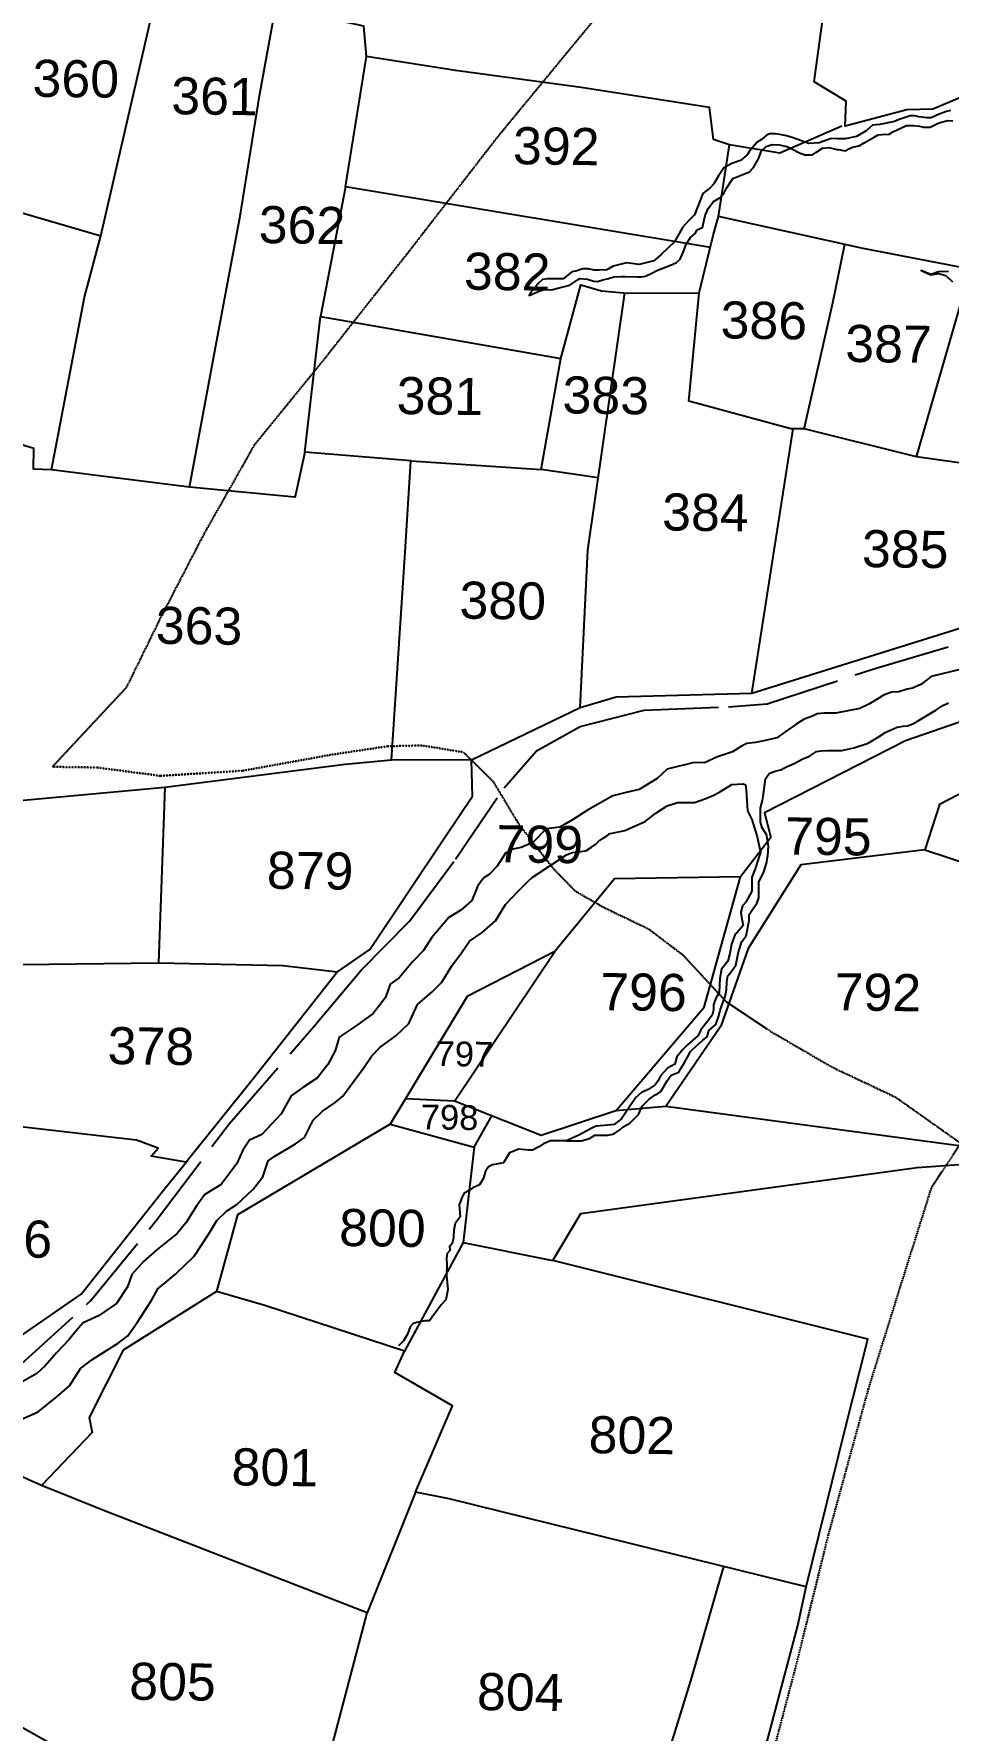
# Model space of a CAD drawing. Header units: inches. Extents: x 304037 to 460575, y 1453943 to 1639883.
# Drawn here: x 342680 to 343288, y 1596518 to 1597647 of the extents above; entities that cross this region are included whole.
import ezdxf

# ---------------------------------------------------------------- set-up
doc = ezdxf.new("R2010")
doc.units = ezdxf.units.IN
doc.header["$MEASUREMENT"] = 0
doc.linetypes.add('ACAD_ISO02W100', pattern=[15, 12, -3])
doc.linetypes.add('ACAD_ISO07W100', pattern=[3, 0, -3])
for name, color, linetype in [('CARTTRACK', 30, 'ACAD_ISO02W100'), ('NALA', 4, 'Continuous'), ('SURVEY_BND', 7, 'Continuous'), ('SURVEY_NO', 7, 'Continuous'), ('VILLAGE_AREA', 1, 'Continuous')]:
    doc.layers.add(name, color=color, linetype=linetype)
doc.layers.add('FOOTPATH', color=150, linetype='ACAD_ISO07W100', lineweight=30)
doc.styles.get("Standard").update_dxf_attribs({"font": 'arial.ttf'})

# ---------------------------------------------------------------- blocks, each defined once
blk = doc.blocks.new('KANUPURUPALLE')
at = {"layer": 'CARTTRACK'}
blk.add_lwpolyline([(-397.03, 13.54), (-390.9, 38.13), (-388.75, 49.88), (-387.05, 56.25), (-388.09, 63.55), (-376.79, 73.13), (-365.2, 84), (-354.79, 97.12), (-343.19, 112.94), (-329.68, 128.82), (-322.15, 138.06), (-314.47, 146.1), (-307.17, 156.2), (-299.48, 167.82), (-294.31, 173.87), (-287.3, 177.92), (-276.97, 180.72), (-263.35, 181.42), (-257.15, 182.01), (-239.44, 188.06), (-224.13, 192.8)], dxfattribs=at)
at = {"layer": 'FOOTPATH', "ltscale": 0.001}
for points in [[(-224.88, 111.38), (-235.49, 118.68), (-245.83, 123.39), (-255.8, 129.01), (-263.06, 133.72), (-270.13, 141.15), (-275.76, 145.31), (-283.19, 148.76), (-287.73, 151.29), (-291.36, 154.92), (-296.94, 161.89), (-301.22, 168.81), (-306.11, 173.5), (-312.83, 174.51), (-318.33, 174.31), (-327.1, 172.88), (-341.77, 170.03), (-355.02, 169.02), (-365.41, 170.24), (-372.54, 170.24), (-360.72, 183.27), (-355.22, 194.87), (-348.49, 208.3), (-340.55, 222.75), (-329.52, 236.68), (-316.07, 254.26), (-302.02, 272.93), (-289.27, 288.85), (-271.66, 310.73)], [(-254.52, 9.88), (-250.27, 26.94), (-245.39, 47.89), (-239.24, 71.55), (-234.82, 86.43), (-229.48, 104.22), (-223.16, 114.06), (-221.9, 119.33), (-218.46, 125.35), (-216.45, 132.16), (-214.09, 144.5), (-214.78, 147.38), (-214.78, 151.64), (-213.17, 156.14), (-208.1, 165.98), (-206.14, 173.49), (-205.22, 176.24), (-204.82, 179.02), (-203.5, 186.72), (-203.34, 189.84), (-201.74, 199.37)]]:
    blk.add_lwpolyline(points, dxfattribs=at)
at = {"layer": 'NALA'}
for points in [[(-228.76, 278.3), (-229.42, 278.12), (-230.62, 277.68), (-231.9, 277.09), (-232.59, 277.05), (-233.87, 277.19), (-234.56, 277.33), (-235.29, 277.36), (-237.05, 276.71), (-237.81, 276.4), (-240.19, 275.88), (-241.36, 275.78), (-242.36, 274.81), (-243.95, 273.88), (-245.75, 273.5), (-247.06, 273.47), (-248.03, 273.5), (-249.96, 272.78), (-251.62, 272.67), (-254.16, 273.52), (-255.26, 273.83), (-256.33, 274.04), (-257.06, 274.14), (-257.99, 274.14), (-258.51, 273.87), (-259.3, 273.21), (-259.99, 272.73), (-261.17, 271.28), (-261.55, 270.66), (-262.62, 269.73), (-264, 269.25), (-265.28, 268.52), (-266.17, 267.21), (-266.9, 265.9), (-267.49, 265.28), (-268.66, 264.35), (-269.94, 260.85), (-270.87, 259.92), (-271.87, 258.82), (-273.12, 256.47), (-275.26, 254.37), (-276.43, 253.33), (-278.79, 252.73), (-280.83, 252.97), (-282.97, 252.39), (-283.97, 251.77), (-285.21, 251.73), (-286.04, 251.73), (-286.97, 251.9), (-287.87, 251.9), (-288.98, 251.52), (-289.67, 251.39), (-291.01, 250.25), (-293.05, 250.21), (-293.54, 250.21), (-294.36, 250.08), (-295.09, 249.45), (-295.5, 248.83), (-296.33, 247.83), (-296.47, 247.49), (-294.78, 248.25), (-294.02, 248.49), (-292.91, 248.42), (-291.64, 248.76), (-289.94, 249.25), (-288.63, 250.14), (-288.36, 250.35), (-287.11, 250.25), (-286.08, 249.94), (-285.49, 249.9), (-284.63, 250.14), (-283.73, 250.39), (-282.87, 250.7), (-281.62, 250.73), (-281, 250.73), (-279.07, 250.73), (-278.38, 250.73), (-277.75, 250.87), (-276.58, 251.39), (-275.92, 251.8), (-274.96, 252.18), (-273.44, 252.77), (-272.75, 253.14), (-272.16, 253.7), (-271.53, 255.19), (-271.25, 256.12), (-270.56, 257.22), (-269.8, 257.84), (-269.49, 258.43), (-268.62, 258.85), (-268.24, 260.81), (-267.76, 261.95), (-266.9, 263.09), (-265.86, 263.68), (-265.21, 264.47), (-264.83, 265.23), (-263.85, 266.83), (-262.5, 267.38), (-261.12, 267.94), (-260.5, 268.63), (-259.74, 270.04), (-259.25, 271.35), (-258.53, 272.07), (-257.53, 272.39), (-256.39, 272.39), (-255.18, 272.11), (-254.35, 271.76), (-253.11, 271.14), (-252.21, 270.8), (-251.8, 270.8), (-251, 270.83), (-250.48, 271.21), (-249.38, 271.94), (-248.38, 272.04), (-247.1, 271.76), (-246.79, 271.76), (-245.75, 271.56), (-245.34, 271.76), (-244.54, 272.18), (-243.47, 272.39), (-242.78, 272.8), (-241.09, 273.83), (-240.44, 274.18), (-239.78, 274.28), (-238.67, 274.35), (-238.05, 274.73), (-235.87, 275.79), (-234.73, 275.79), (-233.76, 275.72), (-233.1, 275.55), (-232.03, 275.58), (-230.76, 276.2), (-229.27, 276.65), (-228.41, 276.65)], [(-228.78, 252.28), (-230.37, 252.21), (-231.58, 251.76), (-233.17, 252.38), (-231.58, 251.69), (-230.3, 251.93), (-229.2, 251.62), (-228.06, 250.62)], [(-225.77, 188.02), (-230.67, 186.78), (-232.31, 185.45), (-233.66, 184.83), (-234.52, 184.69), (-235.87, 184.24), (-236.97, 184.14), (-238.35, 183.62), (-239.11, 183.17), (-240.67, 182.17), (-242.12, 181.45), (-245.98, 180.62), (-247.95, 180.62), (-249.02, 180.51), (-249.78, 180.1), (-251.13, 179.62), (-252.41, 178.76), (-255.46, 176.5), (-257.6, 175.99), (-258.94, 175.71), (-260.33, 175.54), (-261.19, 175.09), (-262.64, 174.16), (-265.02, 173.3), (-267.13, 172.33), (-268.78, 172.33), (-273.12, 171.21), (-274.75, 169.66), (-277.61, 167.86), (-279.75, 167.35), (-281.89, 166.76), (-285.93, 164.41), (-288.35, 162.79), (-290.39, 161.62), (-292.6, 161.31), (-294.72, 159.06), (-296.57, 158.24), (-297.94, 157.92), (-299.08, 157.26), (-300.39, 155.14), (-301.65, 153.83), (-302.52, 153.23), (-302.96, 152.69), (-303.56, 151.81), (-304.43, 149.58), (-306.17, 147.95), (-308.14, 146.75), (-310.81, 143.48), (-312.13, 141.37), (-313.87, 139.52), (-316, 136.9), (-317.47, 135.87), (-318.18, 133.69), (-320.15, 131.07), (-323.2, 128.84), (-325.6, 127.2), (-326.22, 124.98), (-327.36, 122.75), (-329, 120.57), (-331.34, 118.94), (-333.2, 117.57), (-334.78, 114.63), (-337.89, 111.25), (-339.85, 110.33), (-340.89, 108.69), (-341.87, 106.51), (-344.34, 103.11), (-346.96, 101.47), (-348.32, 99.51), (-349.9, 96.9), (-351.37, 95.1), (-354.54, 92.43), (-356.72, 90.47), (-358.57, 88.34), (-359.23, 86.36), (-360.98, 83.64), (-363.87, 81.62), (-366.32, 80.42), (-367.47, 79.11), (-368.62, 77.64), (-370.58, 75.52), (-372.38, 73.39), (-373.75, 72.17), (-375.99, 70.81)], [(-288.62, 110.89), (-286.21, 110.94), (-284.89, 111.36), (-284.06, 111.87), (-283.07, 111.89), (-282.5, 111.89), (-281.95, 111.93), (-281.12, 112.08), (-280.81, 112.26), (-280.02, 112.83), (-279.49, 113.29), (-278.97, 113.6), (-278.39, 113.91), (-277, 115.33), (-276.43, 116.71), (-275.39, 117.79), (-274.36, 118.52), (-274.01, 118.71), (-273.46, 119.09), (-272.44, 120.85), (-271.84, 121.74), (-270.62, 122.24), (-270.29, 122.85), (-269.7, 123.84), (-269.21, 124.72), (-268.77, 125.62), (-268.44, 125.93), (-266.8, 127.5), (-266.12, 128.05), (-265.82, 129.06), (-264.7, 130.07), (-264.26, 131.48), (-264.04, 132.4), (-263.25, 134.61), (-263.05, 135.68), (-263.05, 136.98), (-262.86, 137.95), (-262.59, 138.3), (-261.59, 139.69), (-261.19, 141.84), (-260.71, 143.5), (-260.01, 144.46), (-259.57, 146.95), (-259.57, 147.91), (-258.84, 149.03), (-258.36, 149.67), (-258.03, 150.59), (-258.1, 153.13), (-257.31, 154.82), (-256.89, 156.21), (-256.69, 157.46), (-256.61, 158.95), (-256.7, 159.68), (-256.94, 160.85), (-257.66, 161.92), (-257.92, 162.85), (-257.95, 164.01), (-257.97, 165.18), (-257.64, 166.37), (-257.59, 166.98), (-257.22, 169.86), (-256.67, 170.72), (-255.71, 171.15), (-254.79, 171.33), (-254.19, 171.71), (-253.77, 171.92), (-252.61, 172.39), (-251.34, 173.15), (-250.16, 173.62), (-249.03, 174.41), (-248.27, 174.49), (-247.28, 174.56), (-244.97, 174.61), (-243.04, 175.05), (-240.71, 175.83), (-238.93, 176.95), (-237.88, 177.66), (-237.04, 178.07), (-236.06, 178.51), (-235.07, 178.67), (-234.41, 178.75), (-233.97, 178.89), (-233.51, 179.1), (-232.77, 179.5), (-229.83, 181.36), (-228.71, 182.08), (-227.79, 182.55)], [(-376.19, 64.66), (-373.45, 65.93), (-370.36, 68.46), (-368.42, 70.21), (-366.66, 73.05), (-364.84, 74.48), (-362.49, 76), (-360.65, 77.24), (-359.07, 78.43), (-357.52, 80.8), (-355.32, 84.33), (-354.36, 86.08), (-351.51, 88.52), (-348.56, 91.45), (-346.21, 95.11), (-344.96, 97.28), (-343.41, 98.82), (-341.75, 99.89), (-339.18, 102.4), (-337.64, 104.42), (-336.8, 107.03), (-335.7, 107.78), (-332.39, 109.82), (-330.97, 110.89), (-329.63, 113.68), (-328.11, 115.17), (-326.09, 116.59), (-324.84, 117.63), (-323.11, 120.12), (-321.56, 122.23), (-320.28, 124.22), (-318.97, 125.61), (-316.44, 127.51), (-314.36, 129.56), (-313.01, 132.65), (-310.64, 134.73), (-309.09, 136.31), (-307.51, 138.95), (-306, 141.09), (-304.72, 142.99), (-302.69, 144.42), (-300.58, 146.31), (-298.97, 149.01), (-296.95, 151.15), (-295.34, 152.85), (-294.72, 153.38), (-289.23, 157.14), (-288.31, 157.56), (-287.42, 157.65), (-286.11, 157.85), (-285.19, 158.45), (-284.51, 158.92), (-284.06, 159.4), (-283.35, 159.9), (-282.6, 160.44), (-282.42, 160.62), (-279.86, 161.19), (-276.61, 162.71), (-274.89, 164.1), (-273.04, 165.26), (-271.41, 165.83), (-268.64, 165.89), (-266.83, 166.54), (-265.43, 167.14), (-264.45, 167.73), (-262.66, 168.89), (-260.82, 169.01), (-260.46, 168.86), (-260.34, 168), (-260.14, 165.53), (-260.08, 164.67), (-259.36, 163.24), (-258.47, 160.48), (-257.88, 157.98), (-258.68, 155.32), (-259.21, 153.94), (-259.21, 152.77), (-259.21, 151.7), (-260.12, 149.9), (-260.65, 149.26), (-260.91, 148.25), (-260.81, 147.45), (-260.54, 146.12), (-261.45, 144.95), (-261.77, 144.69), (-262.39, 143.06), (-262.62, 141.56), (-262.92, 140.33), (-263.93, 138.99), (-264.19, 137.49), (-264.23, 135.22), (-264.79, 134.28), (-265.12, 133.2), (-265.12, 132.42), (-265.35, 131.56), (-266.1, 130.44), (-267.14, 129.13), (-267.55, 128.23), (-269.24, 126.71), (-269.95, 126), (-270.93, 124.73), (-271.26, 123.53), (-272.46, 122.86), (-273.51, 121.7), (-273.99, 120.77), (-274.4, 120.17), (-275.52, 119.39), (-276.57, 118.87), (-277.47, 118.08), (-278.29, 116.85), (-279.79, 114.61), (-280.94, 113.64), (-282.55, 113.49), (-283.86, 113.34), (-284.35, 113.15), (-285.55, 112.46), (-286.64, 111.86), (-287.79, 111.3), (-288.62, 110.89), (-289.7, 110.89), (-290.75, 110.89), (-291.23, 110.89), (-291.76, 110.63), (-292.24, 110.41), (-292.95, 109.92), (-294.07, 109.33), (-294.67, 109.33), (-295.79, 109.4), (-296.28, 109.44), (-297.81, 108.84), (-298.75, 107.2), (-299.94, 106.97), (-300.54, 106.9), (-301.18, 106.56), (-301.66, 105.82), (-302.01, 104.57), (-302.58, 103.6), (-303.62, 103.11), (-304.22, 102.7), (-305.01, 102.25), (-305.34, 101.62), (-305.83, 100.31), (-305.64, 98.41), (-306.43, 97.32), (-306.65, 96.24), (-306.65, 95.01), (-306.87, 94.08), (-307.29, 93.51), (-307.17, 93), (-307.66, 92.44), (-307.77, 91.69), (-307.7, 90.61), (-307.7, 88.89), (-307.47, 86.61), (-307.77, 84.97), (-308.52, 84.11), (-309.19, 83.18), (-309.72, 82.43), (-310.35, 81.53), (-311.14, 81.5), (-312.48, 81.2), (-313.04, 81.01), (-313.49, 80.49), (-313.87, 79.33), (-314.5, 78.21), (-315.32, 77.43)]]:
    blk.add_lwpolyline(points, dxfattribs=at)
at = {"layer": 'SURVEY_BND'}
for points in [[(-246.3, 275.52), (-256.27, 271.05), (-264.43, 272.26), (-267.01, 273.11), (-267.77, 278.23), (-288.56, 281.18), (-308.91, 283.67), (-323.31, 285.76), (-323.83, 290.62), (-329.03, 291.7), (-320.96, 321.17), (-314.96, 321.17), (-282.84, 312.89), (-263.09, 307.93)], [(-203.32, 276.02), (-212.91, 277.25), (-223.62, 281.97), (-231.63, 278.46), (-235.82, 278.33), (-245.76, 275.52), (-245.69, 279.58), (-250.91, 282.62), (-248.25, 303.98)], [(-388.26, 264.15), (-388.33, 262.41), (-365.85, 256.19), (-357, 297.25)], [(-332.43, 221.64), (-333.77, 214.96), (-333.91, 214.37), (-350.96, 215.74), (-346.78, 240.09), (-343.41, 259.64), (-340.53, 279.13), (-338.08, 293.67), (-329.03, 291.7)], [(-267.31, 255.65), (-326.44, 264.65), (-323.31, 285.76)], [(-177.71, 267.36), (-184.62, 251.78), (-187.44, 246.02), (-211.82, 250.3), (-242.59, 255.82), (-266.07, 260.68), (-264.43, 272.26)], [(-373.32, 218.27), (-376.25, 218.3), (-376.23, 221.67), (-398.84, 228.05), (-408.72, 230.97), (-408.43, 239.11), (-406.47, 238.63), (-407.5, 256.33), (-407.39, 261.34), (-406.25, 266.42)], [(-326.44, 264.65), (-330.19, 243.64), (-291.26, 237.34), (-288.15, 249.3), (-284.8, 248.36), (-280.63, 248.07), (-269.04, 248.27)], [(-251.74, 226.54), (-253.89, 226.47), (-270.44, 230.75), (-269.04, 248.27), (-266.81, 257.77), (-266.07, 260.68)], [(-350.96, 215.74), (-373.32, 218.27), (-368.38, 246.25), (-365.85, 256.19)], [(-233.53, 222.25), (-251.74, 226.54), (-247.4, 246.96), (-245.57, 256.44)], [(-220.1, 220.54), (-233.53, 222.25), (-225.13, 252.69)], [(-259.64, 183.65), (-281.54, 182.74), (-287.37, 180.95), (-286.44, 206.42), (-281.04, 248.1)], [(-315.25, 220.48), (-332.43, 221.64), (-330.19, 243.64)], [(-284.92, 218.15), (-294.18, 219.4), (-291.26, 237.34)], [(-203.68, 215.92), (-210.95, 203.19), (-222.72, 195.73), (-259.64, 183.65), (-253.52, 226.48)], [(-287.37, 180.95), (-304.81, 172.25), (-317.72, 172.12), (-315.95, 205.72), (-315.25, 220.48), (-294.18, 219.4)], [(-201.73, 193.59), (-209.08, 183.2), (-210.18, 185.15), (-234.67, 176.31), (-257.29, 164.38), (-256.22, 160.37), (-261.07, 153.96), (-281.42, 153.36), (-290.92, 141.51), (-305, 134.03), (-317.16, 113.21), (-341.65, 98.24), (-344.86, 85.82), (-359.8, 76.13), (-365.17, 65.13), (-364.63, 62.72), (-372.75, 54.06), (-376.83, 55.83), (-382.3, 54.27), (-393.28, 67.81)], [(-209.08, 183.2), (-208.71, 176.99), (-229.05, 166.1), (-231.29, 158.72), (-251.31, 156.02), (-259.66, 142.41), (-263.93, 129.79), (-272.61, 116.69), (-280.72, 115.89), (-266.63, 132.82), (-261.07, 153.96)], [(-231.29, 158.72), (-223.74, 156.35), (-204.04, 172.02), (-208.71, 176.99)], [(-384.77, 164.01), (-354.29, 167.18), (-325.22, 171.32), (-317.72, 172.12)], [(-354.29, 167.18), (-354.97, 138.81), (-334.87, 138.61), (-325.97, 137.72), (-320.81, 141.39), (-308.87, 159.81), (-304.53, 166.4), (-304.81, 172.25)], [(-280.72, 115.89), (-292.71, 111.75), (-306.82, 117.09), (-290.92, 141.51)], [(-325.97, 137.72), (-339.32, 120.32), (-350.06, 106.66), (-355.7, 107.51), (-354.62, 108.82), (-358.1, 110.06), (-379.2, 112.22), (-377.26, 119.78), (-377.03, 138.2), (-354.97, 138.81)], [(-306.82, 117.09), (-314.74, 117.35)], [(-225.15, 110.97), (-272.61, 116.69)], [(-317.16, 113.21), (-303.54, 109.7), (-300.75, 114.79)], [(-303.54, 109.7), (-305.07, 94.27), (-314.31, 76.54), (-337.01, 83.62), (-344.86, 85.82)], [(-401.65, 72.36), (-393.28, 67.81), (-381.51, 74.57), (-366.72, 85.07), (-353.63, 102.06), (-349.8, 106.98)], [(-305.07, 94.27), (-290.55, 91.55), (-286.15, 99.21), (-231.85, 107.38), (-224.38, 108.04), (-169.79, 101.04), (-155.49, 98.97), (-146.95, 90.02), (-141.81, 71.63), (-141.56, 61.83), (-143.81, 33.66), (-144.14, 20.84), (-142.81, -4.42)], [(-256.8, 6.54), (-250.14, 33.07), (-248.88, 39.37), (-242.95, 64.95), (-239.44, 79.53), (-290.55, 91.55)], [(-248.88, 39.37), (-277.85, 46.08), (-306.79, 52.78), (-312.23, 53.78), (-306.43, 67.86), (-315.87, 73.12), (-314.31, 76.54)], [(-382.3, 54.27), (-383.24, 48.18), (-380.59, 46.22), (-385.81, 20.36), (-375.52, 15.08), (-365.45, 9.51), (-350.77, 5.3), (-351.2, -2.26), (-331.57, -9.79), (-326.27, 8.1), (-319.79, 34.2)], [(-312.23, 53.78), (-319.79, 34.2), (-362.46, 50.08), (-372.75, 54.06)], [(-326.27, 8.1), (-316.34, 5.8), (-275.18, -2.69), (-267.17, 24.45), (-262.26, 42.47)]]:
    blk.add_lwpolyline(points, dxfattribs=at)
at = {"layer": 'SURVEY_NO'}
for s, height, p in [('360', 6, (-377.24, 278.52)), ('361', 6, (-354.77, 276)), ('361', 6, (-354.77, 276)), ('392', 6, (-299.42, 268.67)), ('392', 6, (-299.42, 268.67)), ('362', 6, (-340.36, 255.36)), ('362', 6, (-340.36, 255.36)), ('382', 6, (-307.07, 248.28)), ('382', 6, (-307.07, 248.28)), ('386', 6, (-265.48, 240.97)), ('386', 6, (-265.48, 240.97)), ('387', 6, (-245.27, 237.44)), ('387', 6, (-245.27, 237.44)), ('381', 6, (-317.68, 228.03)), ('381', 6, (-317.68, 228.03)), ('383', 6, (-290.87, 228.5)), ('383', 6, (-290.87, 228.5)), ('384', 6, (-274.51, 209.8)), ('384', 6, (-274.51, 209.8)), ('385', 6, (-242.13, 204.31)), ('385', 6, (-242.13, 204.31)), ('380', 6, (-307.08, 195.1)), ('380', 6, (-307.08, 195.1)), ('363', 6, (-356.12, 190.37)), ('363', 6, (-356.12, 190.37)), ('799', 6, (-300.56, 155.8)), ('795', 6, (-253.93, 157.69)), ('795', 6, (-253.93, 157.69)), ('879', 6, (-337.63, 151.03)), ('879', 6, (-337.63, 151.03)), ('796', 6, (-283.47, 132.13)), ('792', 6, (-245.58, 132.61)), ('378', 6, (-362.98, 122.33)), ('378', 6, (-362.98, 122.33)), ('797', 4, (-309.96, 122.73)), ('798', 4, (-312.22, 112.46)), ('800', 6, (-325.16, 93.43)), ('376', 6, (-385.53, 90.87)), ('802', 6, (-284.38, 60.49)), ('801', 6, (-342.03, 54.51)), ('801', 6, (-342.03, 54.51)), ('805', 6, (-358.1, 19.64)), ('804', 6, (-301.86, 18.72))]:
    blk.add_text(s, height=height, dxfattribs=at).set_placement(p)

msp = doc.modelspace()

# ---------------------------------------------------------------- block references
at = {"layer": 'VILLAGE_AREA', "xscale": 4.11690545397391, "yscale": 4.116905454022344, "zscale": 4.116905453970031, "rotation": 359.2242586303323}
msp.add_blockref('KANUPURUPALLE', (344216, 1596437.2), dxfattribs=at)

doc.saveas('drawing.dxf')
